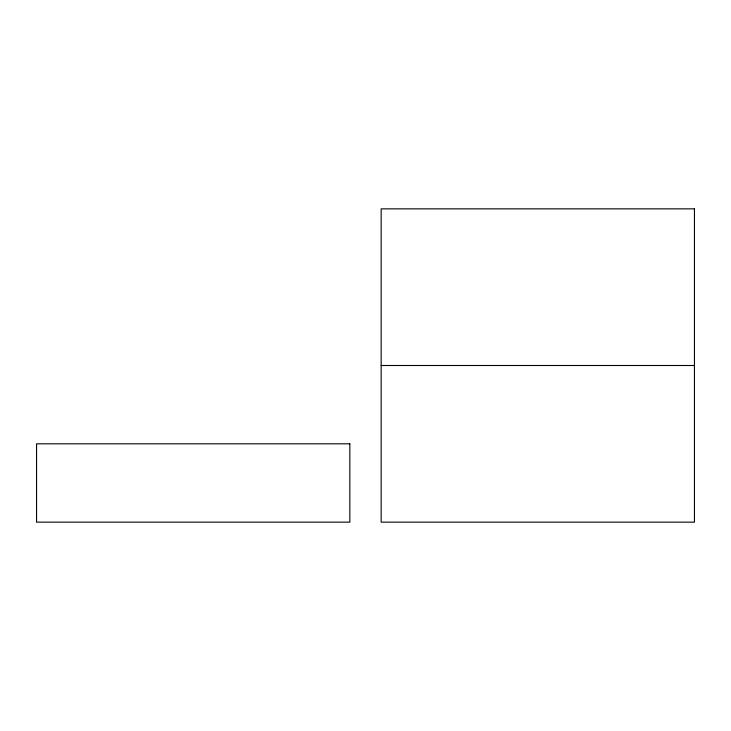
<?xml version="1.0" encoding="UTF-8"?>
<svg xmlns="http://www.w3.org/2000/svg" width="731" height="731" viewBox="0 0 731 731"><rect width="100%" height="100%" fill="white"/><g stroke="black" fill="none" stroke-linecap="round" stroke-linejoin="round"><path stroke-width="1.1" d="M381.162 365.5L694.45 365.5M694.45 208.856L381.162 208.856L381.162 522.144L694.45 522.144L694.45 208.856M349.838 443.818L36.55 443.818L36.55 522.144L349.838 522.144L349.838 443.818"/></g></svg>
